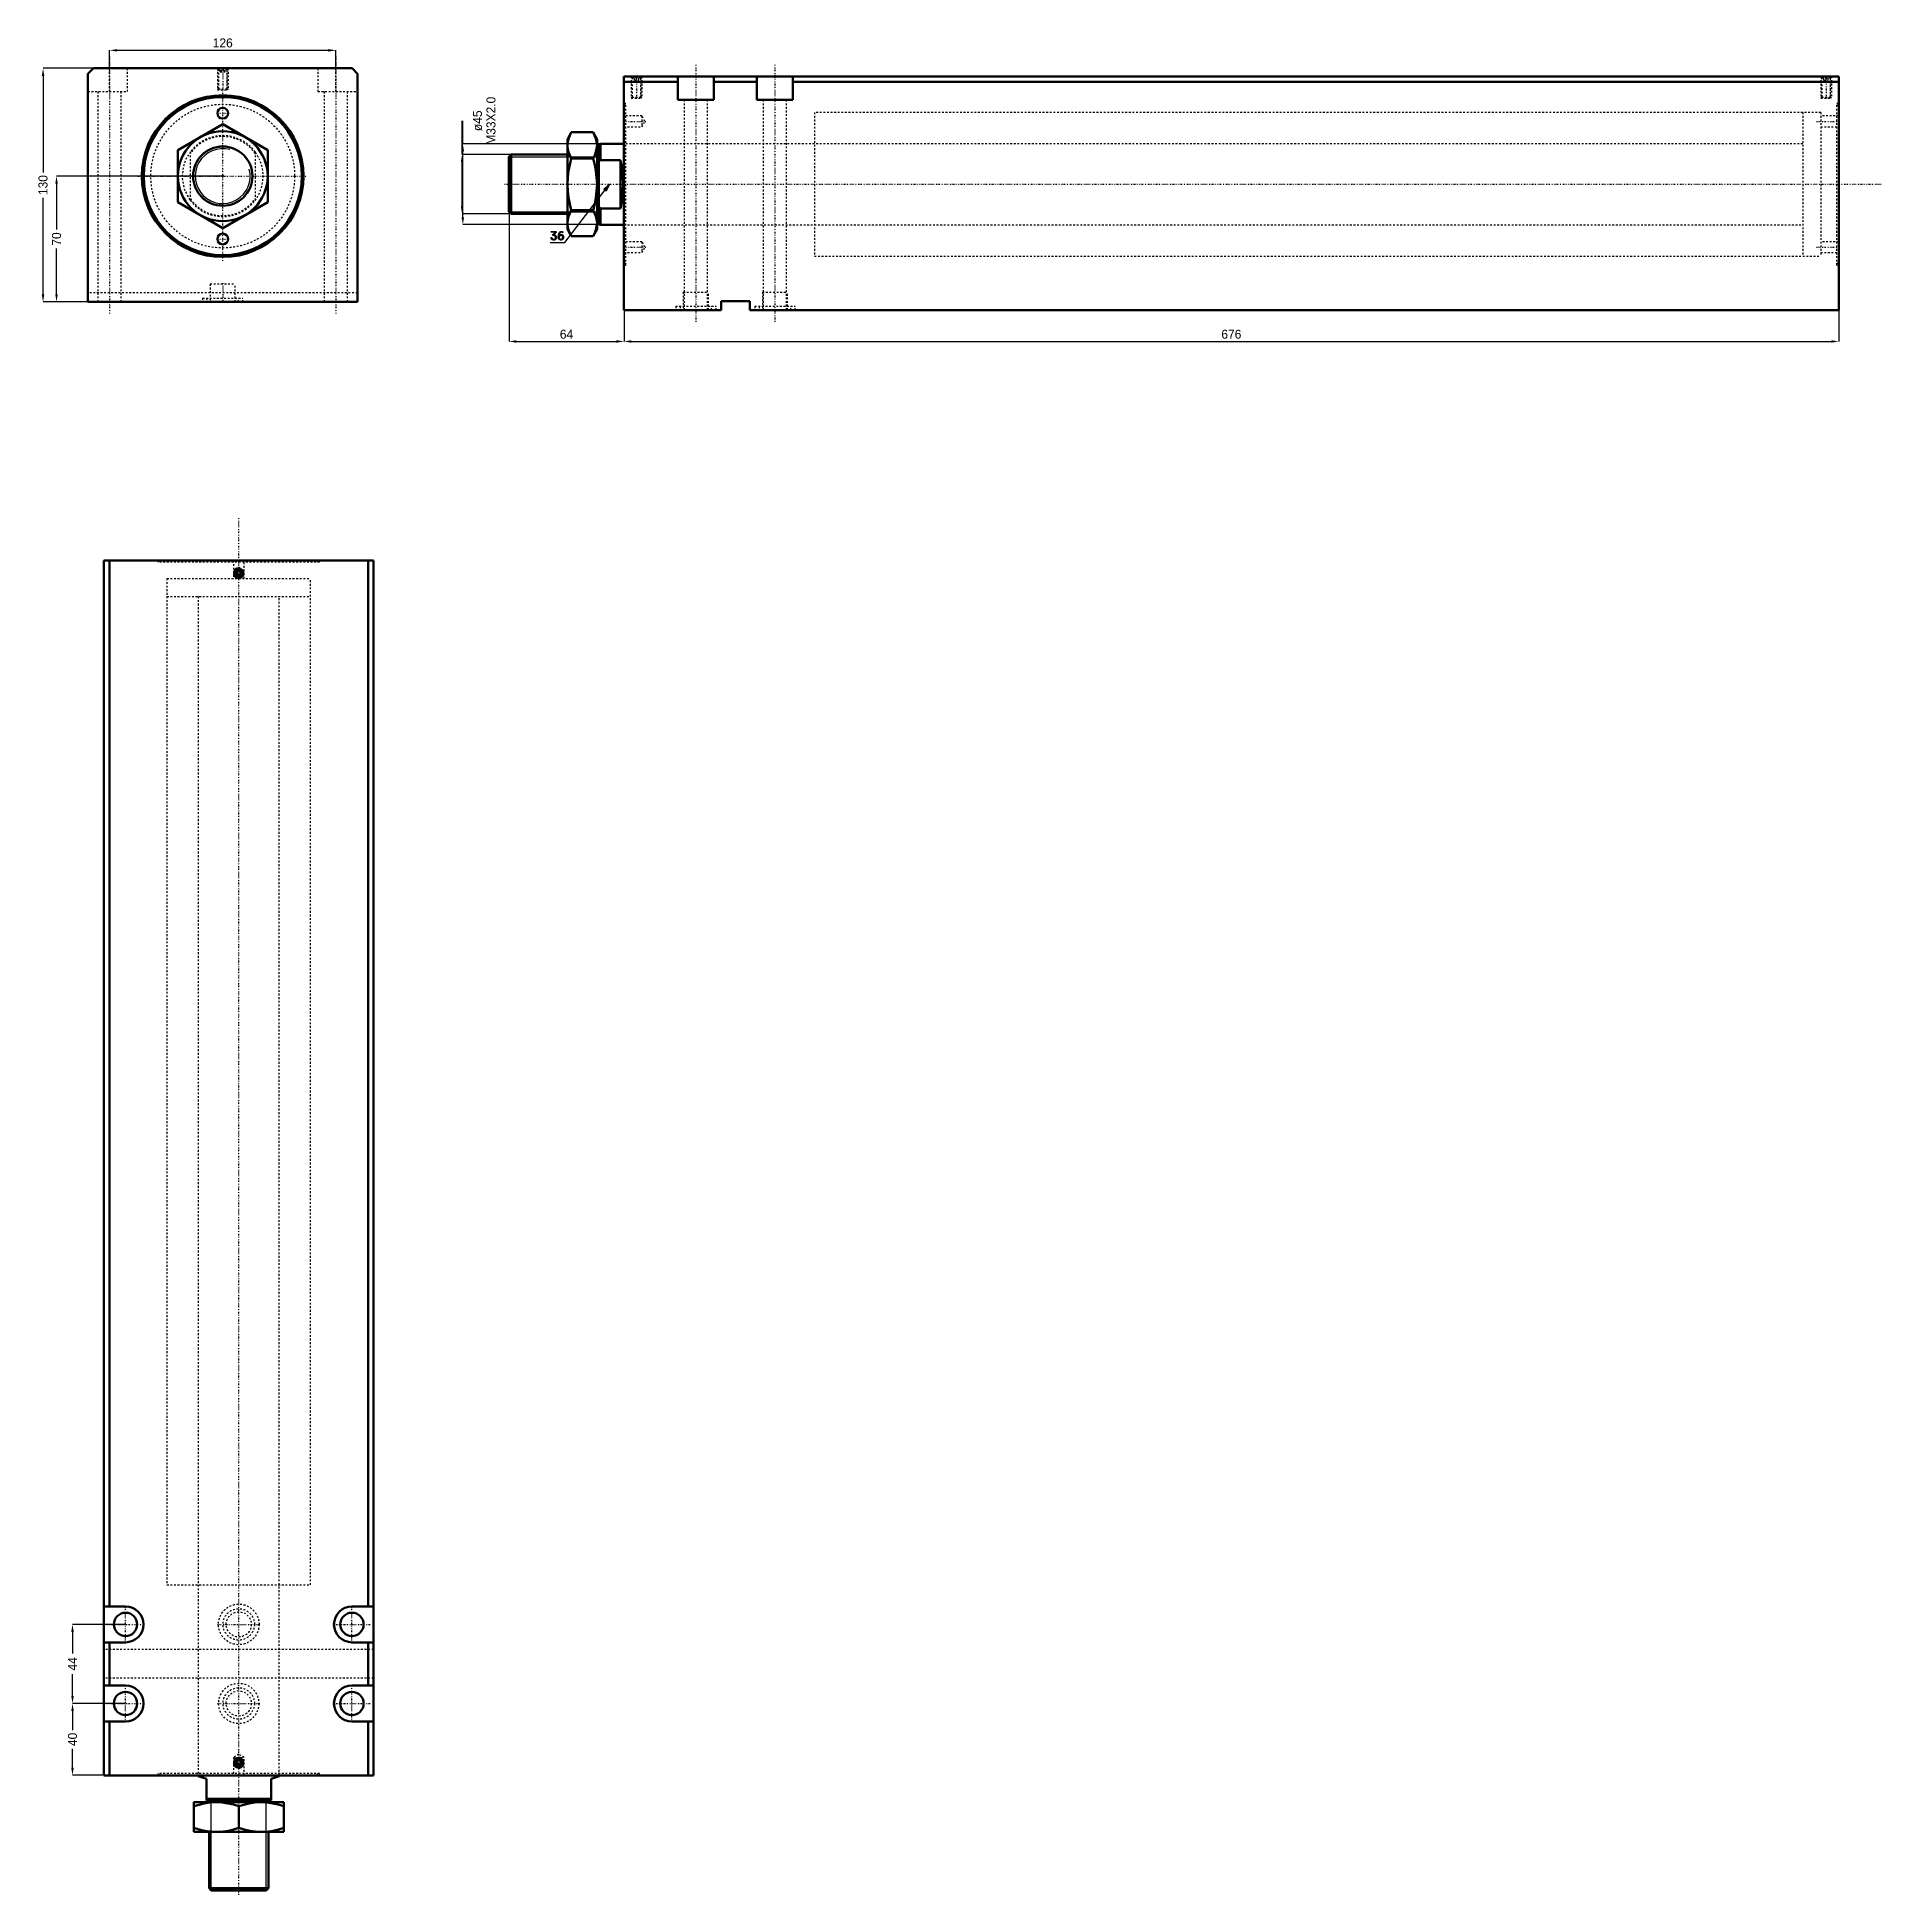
# Model space of a CAD drawing. Header units: millimetres. Extents: x -103 to 923, y -956 to 77.
import ezdxf

# ---------------------------------------------------------------- set-up
doc = ezdxf.new("R2010")
doc.units = ezdxf.units.MM
doc.linetypes.add('Center', pattern=[1.5, 0.45, -0.5, 0.05, -0.5])
doc.linetypes.add('Dashed', pattern=[2, 1, -1])
for name, color, linetype, lineweight in [('2d ConnectionPoints', 7, 'Continuous', 50), ('AM_0', 7, 'Continuous', 50), ('AM_5', 3, 'Continuous', 25), ('AM_7', 7, 'Center', 25), ('AM_9', 6, 'Dashed', 25)]:
    doc.layers.add(name, color=color, linetype=linetype, lineweight=lineweight)
doc.dimstyles.new('ISO-25', dxfattribs={"dimtxt": 2.5, "dimasz": 2.5, "dimexe": 1.25, "dimexo": 0.625, "dimtad": 1, "dimtxsty": 'Standard', "dimcen": 2.5, "dimadec": 0, "dimazin": 0, "dimtfac": 1, "dimtmove": 0, "dimatfit": 3, "dimfxl": 0, "dimarcsym": 0})

# ---------------------------------------------------------------- blocks, each defined once
blk = doc.blocks.new('1_JECX_MF_EXLA_80_550_0_rod__0_in_JECX_MF_160_EXLA_80_550_0__0')
at = {"layer": 'AM_0'}
for p, q in [((-25, 14.4), (0, 28.9)), ((0, 28.9), (25, 14.4)), ((-25, -14.4), (-25, 14.4)), ((25, 14.4), (25, -14.4)), ((0, -28.9), (-25, -14.4)), ((25, -14.4), (0, -28.9))]:
    blk.add_line(p, q, dxfattribs=at)
for radius in [25, 16.5]:
    blk.add_circle((0, 0), radius, dxfattribs=at)
at = {"layer": 'AM_5'}
blk.add_arc((0, 0), 15.3, 75, 15, dxfattribs=at)
at = {"layer": 'AM_9'}
for p, q in [((-18, -13.5), (-18, 13.5)), ((18, 13.5), (18, -13.5))]:
    blk.add_line(p, q, dxfattribs=at)
for points in [[(-18, 13.5), (-19.1, 11.9), (-20.1, 10.2), (-20.9, 8.4), (-21.5, 6.5), (-22, 4.6), (-22.3, 2.7), (-22.5, 0.7), (-22.5, -1.2), (-22.3, -3.2), (-21.9, -5.1), (-21.4, -7), (-20.7, -8.8), (-19.8, -10.6), (-18.8, -12.3), (-18, -13.5)], [(18, -13.5), (19.1, -11.9), (20.1, -10.2), (20.9, -8.4), (21.5, -6.5), (22, -4.6), (22.3, -2.7), (22.5, -0.7), (22.5, 1.2), (22.3, 3.2), (21.9, 5.1), (21.4, 7), (20.7, 8.8), (19.8, 10.6), (18.8, 12.3), (18, 13.5)]]:
    blk.add_lwpolyline(points, dxfattribs=at)
blk.add_circle((0, 0), 16.3, dxfattribs=at)
for radius, start, end in [(22.5, 36.8699, 143.1301), (22, 35.0968, 144.9032), (22, 215.0968, 324.9032), (22.5, 216.8699, 323.1301)]:
    blk.add_arc((0, 0), radius, start, end, dxfattribs=at)
blk = doc.blocks.new('2_JECX_MF_EXLA_80_550_0_body__0_in_JECX_MF_160_EXLA_80_550_0__0')
at = {"layer": 'AM_0'}
for p, q in [((-72, 60), (-75, 57)), ((-75, 57), (-75, -70)), ((72, 60), (-72, 60)), ((75, 57), (72, 60)), ((75, -70), (75, 57)), ((-75, -70), (75, -70))]:
    blk.add_line(p, q, dxfattribs=at)
for centre, radius in [((0, 0), 45), ((0, 0), 44), ((0, 35), 3), ((0, -35), 3)]:
    blk.add_circle(centre, radius, dxfattribs=at)
at = {"layer": 'AM_5', "linetype": 'Dashed'}
for p, q in [((-3, 60), (-3, 48)), ((3, 60), (3, 48))]:
    blk.add_line(p, q, dxfattribs=at)
at = {"layer": 'AM_7'}
for p, q in [((-63, 66.5), (-63, -76.5)), ((63, 66.5), (63, -76.5)), ((0, 60.6), (0, 47.4)), ((0, -47.2), (0, 47.2)), ((-3.2, 35), (3.1, 35)), ((-47.2, 0), (47.2, 0)), ((-3.2, -35), (3.1, -35)), ((0, -59.5), (0, -70.5))]:
    blk.add_line(p, q, dxfattribs=at)
at = {"layer": 'AM_9'}
for p, q in [((-63, 47), (-63, 60)), ((-53, 47), (-53, 60)), ((-3, 60), (-2.5, 59.5)), ((-2.5, 59.5), (-2.5, 48.5)), ((-2.5, 59.5), (2.5, 59.5)), ((-1.9, 60), (-2.4, 59.5)), ((-2.4, 59.5), (-2.4, 48)), ((-2.4, 59.5), (2.4, 59.5)), ((-1.4, 58), (-1.4, 60)), ((-1.4, 58), (1.4, 58)), ((-0.7, 58), (-0.7, 60)), ((0.7, 58), (0.7, 60)), ((1.4, 58), (1.4, 60)), ((2.4, 59.5), (1.9, 60)), ((2.4, 48), (2.4, 59.5)), ((2.5, 59.5), (3, 60)), ((2.5, 48.5), (2.5, 59.5)), ((53, 60), (53, 47)), ((63, 47), (63, 60)), ((-75, 47), (-53, 47)), ((-69.5, 47), (-69.5, -70)), ((-56.5, -70), (-56.5, 47)), ((-2.5, 48.5), (-3, 48)), ((-3, 48), (3, 48)), ((-2.5, 48.5), (2.5, 48.5)), ((3, 48), (2.5, 48.5)), ((53, 47), (75, 47)), ((56.5, 47), (56.5, -70)), ((69.5, -70), (69.5, 47)), ((-7, -60), (7, -60)), ((-7, -60), (-7, -70)), ((7, -70), (7, -60)), ((75, -65), (-75, -65)), ((-11.2, -67.9), (11.2, -67.9)), ((-11.2, -67.9), (-11.2, -70)), ((-8.8, -67.9), (-8.8, -70)), ((8.8, -70), (8.8, -67.9)), ((11.2, -70), (11.2, -67.9))]:
    blk.add_line(p, q, dxfattribs=at)
blk.add_circle((0, 0), 40, dxfattribs=at)
blk = doc.blocks.new('*D3')
at = {"layer": 'AM_5', "color": 0, "lineweight": -2}
for p, q in [((-63, 60), (-63, 70)), ((-58.8, 70), (58.8, 70)), ((63, 60), (63, 70))]:
    blk.add_line(p, q, dxfattribs=at)
at = {"layer": 'AM_5', "color": 0}
for points in [[(-58.8, 70.7), (-58.8, 69.3), (-63, 70)], [(58.8, 69.3), (58.8, 70.7), (63, 70)]]:
    blk.add_solid(points, dxfattribs=at)
at = {"layer": 'Defpoints', "color": 0}
for p in [(63, 70), (-63, 60), (63, 60)]:
    blk.add_point(p, dxfattribs=at)
at = {"layer": 'AM_5', "color": 0, "insert": (0, 74.1), "char_height": 5, "attachment_point": 5}
blk.add_mtext('126', dxfattribs=at)
blk = doc.blocks.new('*D4')
at = {"layer": 'AM_5', "color": 0, "lineweight": -2}
for p, q in [((-72, 60), (-100, 60)), ((-100, 55.8), (-100, 2)), ((-100, -65.8), (-100, -12)), ((-75, -70), (-100, -70))]:
    blk.add_line(p, q, dxfattribs=at)
at = {"layer": 'AM_5', "color": 0}
for points in [[(-99.3, 55.8), (-100.7, 55.8), (-100, 60)], [(-100.7, -65.8), (-99.3, -65.8), (-100, -70)]]:
    blk.add_solid(points, dxfattribs=at)
at = {"layer": 'Defpoints', "color": 0}
for p in [(-72, 60), (-100, -70), (-75, -70)]:
    blk.add_point(p, dxfattribs=at)
at = {"layer": 'AM_5', "color": 0, "insert": (-100, -5), "char_height": 5, "attachment_point": 5, "rotation": 90}
blk.add_mtext('130', dxfattribs=at)
blk = doc.blocks.new('*D5')
at = {"layer": 'AM_5', "color": 0, "lineweight": -2}
for p, q in [((0, 0), (-92.5, 0)), ((-92.5, -4.2), (-92.5, -29.7)), ((-92.5, -65.8), (-92.5, -40.3)), ((-75, -70), (-92.5, -70))]:
    blk.add_line(p, q, dxfattribs=at)
at = {"layer": 'AM_5', "color": 0}
for points in [[(-91.8, -4.2), (-93.2, -4.2), (-92.5, 0)], [(-93.2, -65.8), (-91.8, -65.8), (-92.5, -70)]]:
    blk.add_solid(points, dxfattribs=at)
at = {"layer": 'Defpoints', "color": 0}
for p in [(0, 0), (-92.5, -70), (-75, -70)]:
    blk.add_point(p, dxfattribs=at)
at = {"layer": 'AM_5', "color": 0, "insert": (-92.5, -35), "char_height": 5, "attachment_point": 5, "rotation": 90}
blk.add_mtext('70', dxfattribs=at)
blk = doc.blocks.new('1_JECX_MF_EXLA_80_550_0_rod__0_in_JECX_MF_160_EXLA_80_550_0__4')
at = {"layer": 'AM_0'}
for p, q in [((-22.5, 0), (-22.5, -0.5)), ((22.5, -0.5), (22.5, 0)), ((-18, -2), (-22.5, -0.5)), ((-18, -14), (-18, -2)), ((22.5, -0.5), (18, -2)), ((18, -2), (18, -14)), ((25, -15), (-25, -15)), ((-25, -31.5), (-25, -15)), ((-18, -13), (18, -13)), ((-18, -14), (18, -14)), ((-15.3, -14), (-16.3, -15)), ((0, -29.3), (0, -17.2)), ((16.3, -15), (15.3, -14)), ((25, -15), (25, -31.5)), ((25, -31.5), (-25, -31.5)), ((-16.5, -31.5), (-16.5, -62.8)), ((16.5, -62.8), (16.5, -31.5)), ((-16.5, -62.8), (16.5, -62.8)), ((-16.5, -62.8), (-15.3, -64)), ((-15.3, -64), (15.3, -64)), ((15.3, -64), (16.5, -62.8))]:
    blk.add_line(p, q, dxfattribs=at)
for points in [[(-12.5, -15), (-13.4, -15), (-16.3, -15.2), (-19.2, -15.7), (-22.1, -16.4), (-25, -17.2)], [(0, -17.2), (-3, -16.3), (-6.1, -15.6), (-9.3, -15.2), (-12.5, -15)], [(12.5, -15), (11.6, -15), (8.7, -15.2), (5.8, -15.7), (2.9, -16.4), (0, -17.2)], [(25, -17.2), (22, -16.3), (18.9, -15.6), (15.7, -15.2), (12.5, -15)], [(-25, -29.3), (-22, -30.2), (-18.9, -30.9), (-15.7, -31.3), (-12.5, -31.5)], [(-12.5, -31.5), (-11.6, -31.5), (-8.7, -31.3), (-5.8, -30.8), (-2.9, -30.1), (0, -29.3)], [(0, -29.3), (3, -30.2), (6.1, -30.9), (9.3, -31.3), (12.5, -31.5)], [(12.5, -31.5), (13.4, -31.5), (16.3, -31.3), (19.2, -30.8), (22.1, -30.1), (25, -29.3)]]:
    blk.add_lwpolyline(points, dxfattribs=at)
at = {"layer": 'AM_5'}
for p, q in [((-15.3, -64), (-15.3, -14)), ((15.3, -64), (15.3, -14))]:
    blk.add_line(p, q, dxfattribs=at)
at = {"layer": 'AM_7'}
blk.add_line((0, -66.5), (0, 700), dxfattribs=at)
at = {"layer": 'AM_9'}
for p, q in [((-40, 666), (40, 666)), ((-40, 666), (-40, 656)), ((40, 656), (40, 666)), ((-40, 656), (40, 656)), ((-22.5, 656), (-22.5, 0)), ((22.5, 0), (22.5, 656))]:
    blk.add_line(p, q, dxfattribs=at)
blk = doc.blocks.new('2_JECX_MF_EXLA_80_550_0_body__0_in_JECX_MF_160_EXLA_80_550_0__4')
at = {"layer": 'AM_0'}
for p, q in [((75, 676), (-75, 676)), ((-75, 676), (-75, 0)), ((-72, 676), (-72, 94)), ((72, 676), (72, 94)), ((75, 676), (75, 0)), ((-0.7, 670.2), (-1.4, 669)), ((-1.4, 669), (-0.7, 667.8)), ((0.7, 670.2), (-0.7, 670.2)), ((-0.7, 667.8), (0.7, 667.8)), ((1.4, 669), (0.7, 670.2)), ((0.7, 667.8), (1.4, 669)), ((-63, 94), (-75, 94)), ((75, 94), (63, 94)), ((-75, 74), (-63, 74)), ((-72, 74), (-72, 50)), ((63, 74), (75, 74)), ((72, 74), (72, 50)), ((-63, 50), (-75, 50)), ((75, 50), (63, 50)), ((-75, 30), (-63, 30)), ((-72, 30), (-72, 0)), ((63, 30), (75, 30)), ((72, 30), (72, 0)), ((75, 0), (-75, 0)), ((-0.7, 8.3), (-1.4, 7)), ((-1.4, 7), (-0.7, 5.8)), ((0.7, 8.3), (-0.7, 8.3)), ((-0.7, 5.8), (0.7, 5.8)), ((1.4, 7), (0.7, 8.3)), ((0.7, 5.8), (1.4, 7))]:
    blk.add_line(p, q, dxfattribs=at)
for centre, radius in [((0, 669), 2.46), ((0, 669), 2.4), ((0, 669), 1.9), ((-63, 84), 6.5), ((63, 84), 6.5), ((-63, 40), 6.5), ((63, 40), 6.5), ((0, 7), 2.46), ((0, 7), 2.4), ((0, 7), 1.9)]:
    blk.add_circle(centre, radius, dxfattribs=at)
for centre, start, end in [((-63, 84), 270, 90), ((63, 84), 90, 270), ((-63, 40), 270, 90), ((63, 40), 90, 270)]:
    blk.add_arc(centre, 10, start, end, dxfattribs=at)
at = {"layer": 'AM_5'}
for centre in [(0, 669), (0, 7)]:
    blk.add_arc(centre, 3, 75, 15, dxfattribs=at)
at = {"layer": 'AM_7'}
for p, q in [((-3.2, 669), (3.1, 669)), ((-63, 73.5), (-63, 94.5)), ((63, 73.5), (63, 94.5)), ((-73.5, 84), (-52.5, 84)), ((-11.8, 84), (11.8, 84)), ((52.5, 84), (73.5, 84)), ((-63, 29.5), (-63, 50.5)), ((63, 29.5), (63, 50.5)), ((-73.5, 40), (-52.5, 40)), ((-11.8, 40), (11.8, 40)), ((52.5, 40), (73.5, 40)), ((-3.2, 7), (3.1, 7))]:
    blk.add_line(p, q, dxfattribs=at)
at = {"layer": 'AM_9'}
for p, q in [((-45, 676), (-45, 675)), ((45, 675), (-45, 675)), ((-44, 676), (-44, 675)), ((-3, 676), (-3, 666)), ((3, 666), (3, 676)), ((44, 675), (44, 676)), ((45, 675), (45, 676)), ((-40, 666), (40, 666)), ((-40, 666), (-40, 106)), ((40, 106), (40, 666)), ((-40, 106), (40, 106)), ((-22.5, 106), (-22.5, 0)), ((22.5, 0), (22.5, 106)), ((75, 70), (-75, 70)), ((75, 54), (-75, 54)), ((0, 11.7), (-3, 10)), ((3, 10), (0, 11.7)), ((45, 1), (-45, 1)), ((-45, 1), (-45, 0)), ((-44, 1), (-44, 0)), ((-3, 10), (-3, 0)), ((-3, 10), (3, 10)), ((3, 0), (3, 10)), ((44, 0), (44, 1)), ((45, 0), (45, 1))]:
    blk.add_line(p, q, dxfattribs=at)
for centre, radius in [((0, 84), 11.3), ((0, 84), 8.75), ((0, 84), 7), ((0, 40), 11.2), ((0, 40), 8.75), ((0, 40), 7)]:
    blk.add_circle(centre, radius, dxfattribs=at)
blk = doc.blocks.new('*D11')
at = {"layer": 'AM_5', "color": 0, "lineweight": -2}
for p, q in [((-54.1, -805.9), (-83.6, -805.9)), ((-83.6, -810.1), (-83.6, -822.2)), ((-83.6, -845.7), (-83.6, -833.6)), ((-54.1, -849.9), (-83.6, -849.9))]:
    blk.add_line(p, q, dxfattribs=at)
at = {"layer": 'AM_5', "color": 0}
for points in [[(-84.3, -810.1), (-82.9, -810.1), (-83.6, -805.9)], [(-84.3, -845.7), (-82.9, -845.7), (-83.6, -849.9)]]:
    blk.add_solid(points, dxfattribs=at)
at = {"layer": 'Defpoints', "color": 0}
for p in [(-83.6, -805.9), (-54.1, -805.9), (-54.1, -849.9)]:
    blk.add_point(p, dxfattribs=at)
at = {"layer": 'AM_5', "color": 0, "insert": (-83.6, -827.9), "char_height": 5, "attachment_point": 5, "rotation": 90}
blk.add_mtext('44', dxfattribs=at)
blk = doc.blocks.new('*D12')
at = {"layer": 'AM_5', "color": 0, "lineweight": -2}
for p, q in [((-54.1, -849.9), (-83.6, -849.9)), ((-83.6, -854.1), (-83.6, -864.7)), ((-83.6, -885.7), (-83.6, -875.2)), ((-66.1, -889.9), (-83.6, -889.9))]:
    blk.add_line(p, q, dxfattribs=at)
at = {"layer": 'AM_5', "color": 0}
for points in [[(-84.3, -854.1), (-82.9, -854.1), (-83.6, -849.9)], [(-84.3, -885.7), (-82.9, -885.7), (-83.6, -889.9)]]:
    blk.add_solid(points, dxfattribs=at)
at = {"layer": 'Defpoints', "color": 0}
for p in [(-54.1, -849.9), (-83.6, -889.9), (-66.1, -889.9)]:
    blk.add_point(p, dxfattribs=at)
at = {"layer": 'AM_5', "color": 0, "insert": (-83.6, -869.9), "char_height": 5, "attachment_point": 5, "rotation": 90}
blk.add_mtext('40', dxfattribs=at)
blk = doc.blocks.new('1_JECX_MF_EXLA_80_550_0_rod__0_in_JECX_MF_160_EXLA_80_550_0__2')
at = {"layer": 'AM_0'}
for p, q in [((-29.3, 28.9), (-31.5, 25)), ((-31.5, 25), (-31.5, -25)), ((-29.3, 28.9), (-17.2, 28.9)), ((-15, 25), (-17.2, 28.9)), ((-15, 25), (-15, -25)), ((-13, 22.5), (-14, 22)), ((-14, 22), (-14, -22)), ((0, 22.5), (-13, 22.5)), ((-13, 22.5), (-13, 13.5)), ((-62.8, 16.5), (-64, 15.3)), ((-64, 15.3), (-64, -15.3)), ((-31.5, 16.5), (-62.8, 16.5)), ((-62.8, 16.5), (-62.8, -16.5)), ((-29.3, 14.4), (-17.2, 14.4)), ((-14, 15.3), (-15, 16.3)), ((-13, 13.5), (-14, 12.6)), ((-2, 13.5), (-13, 13.5)), ((-2, 13.5), (-2, -13.5)), ((-64, -15.3), (-62.8, -16.5)), ((-62.8, -16.5), (-31.5, -16.5)), ((-29.3, -14.4), (-17.2, -14.4)), ((-15, -16.3), (-14, -15.3)), ((-14, -12.6), (-13, -13.5)), ((-13, -13.5), (-2, -13.5)), ((-13, -13.5), (-13, -22.5)), ((-31.5, -25), (-29.3, -28.9)), ((-29.3, -28.9), (-17.2, -28.9)), ((-17.2, -28.9), (-15, -25)), ((-14, -22), (-13, -22.5)), ((-13, -22.5), (0, -22.5))]:
    blk.add_line(p, q, dxfattribs=at)
for points in [[(-29.3, 28.9), (-30.2, 27.1), (-30.9, 25.3), (-31.3, 23.5), (-31.5, 21.7)], [(-31.5, 21.7), (-31.5, 21.1), (-31.3, 19.5), (-30.8, 17.8), (-30.1, 16.1), (-29.3, 14.4)], [(-15, 21.7), (-15, 22.2), (-15.2, 23.8), (-15.7, 25.5), (-16.4, 27.2), (-17.2, 28.9)], [(-17.2, 14.4), (-16.3, 16.2), (-15.6, 18), (-15.2, 19.8), (-15, 21.7)], [(-29.3, 14.4), (-30.2, 10.9), (-30.9, 7.4), (-31.3, 3.7), (-31.5, 0)], [(-15, 0), (-15, 0.2), (-15.2, 3.8), (-15.6, 7.3), (-16.3, 10.9), (-17.2, 14.4)], [(-2, -13.5), (-1.6, -11.9), (-1.3, -10.2), (-1.1, -8.4), (-0.9, -6.5), (-0.7, -4.6), (-0.6, -2.7), (-0.5, -0.7), (-0.5, 1.2), (-0.6, 3.2), (-0.7, 5.1), (-0.9, 7), (-1.1, 8.8), (-1.4, 10.6), (-1.7, 12.3), (-2, 13.5)], [(-31.5, 0), (-31.5, -0.2), (-31.3, -3.8), (-30.9, -7.3), (-30.2, -10.9), (-29.3, -14.4)], [(-17.2, -14.4), (-16.3, -10.9), (-15.6, -7.4), (-15.2, -3.7), (-15, 0)], [(-29.3, -14.4), (-30.2, -16.2), (-30.9, -18), (-31.3, -19.8), (-31.5, -21.7)], [(-15, -21.7), (-15, -21.1), (-15.2, -19.5), (-15.7, -17.8), (-16.4, -16.1), (-17.2, -14.4)], [(-31.5, -21.7), (-31.5, -22.2), (-31.3, -23.8), (-30.8, -25.5), (-30.1, -27.2), (-29.3, -28.9)], [(-17.2, -28.9), (-16.3, -27.1), (-15.6, -25.3), (-15.2, -23.5), (-15, -21.7)]]:
    blk.add_lwpolyline(points, dxfattribs=at)
at = {"layer": 'AM_5'}
for p, q in [((-64, 15.3), (-14, 15.3)), ((-64, -15.3), (-14, -15.3))]:
    blk.add_line(p, q, dxfattribs=at)
at = {"layer": 'AM_7'}
blk.add_line((-66.5, 0), (700, 0), dxfattribs=at)
at = {"layer": 'AM_9'}
for p, q in [((666, 40), (656, 40)), ((656, 40), (656, -40)), ((666, 40), (666, -40)), ((656, 22.5), (0, 22.5)), ((0, -22.5), (656, -22.5)), ((656, -40), (666, -40))]:
    blk.add_line(p, q, dxfattribs=at)
blk = doc.blocks.new('2_JECX_MF_EXLA_80_550_0_body__0_in_JECX_MF_160_EXLA_80_550_0__2')
at = {"layer": 'AM_0'}
for p, q in [((0, -70), (0, 60)), ((676, 60), (0, 60)), ((30, 57), (0, 57)), ((30, 47), (30, 60)), ((50, 47), (50, 60)), ((74, 57), (50, 57)), ((74, 47), (74, 60)), ((94, 47), (94, 60)), ((676, 57), (94, 57)), ((676, -70), (676, 60)), ((30, 47), (50, 47)), ((74, 47), (94, 47)), ((54, -70), (0, -70)), ((54, -65), (54, -70)), ((70, -65), (54, -65)), ((70, -70), (70, -65)), ((676, -70), (70, -70))]:
    blk.add_line(p, q, dxfattribs=at)
at = {"layer": 'AM_5', "linetype": 'Dashed'}
for p, q in [((4, 60), (4, 48)), ((10, 60), (10, 48)), ((666, 60), (666, 48)), ((672, 60), (672, 48))]:
    blk.add_line(p, q, dxfattribs=at)
at = {"layer": 'AM_7'}
for p, q in [((40, 66.5), (40, -76.5)), ((84, 66.5), (84, -76.5)), ((7, 60.6), (7, 47.4)), ((669, 60.6), (669, 47.4)), ((-0.6, 35), (12.3, 35)), ((663.7, 35), (676.6, 35)), ((-0.6, -35), (12.3, -35)), ((663.7, -35), (676.6, -35))]:
    blk.add_line(p, q, dxfattribs=at)
at = {"layer": 'AM_9'}
for p, q in [((4, 60), (4.5, 59.5)), ((4.5, 59.5), (4.5, 48.5)), ((4.5, 59.5), (9.5, 59.5)), ((5.1, 60), (4.6, 59.5)), ((4.6, 59.5), (9.4, 59.5)), ((4.6, 59.5), (4.6, 48)), ((5.8, 58), (5.8, 60)), ((5.8, 58), (8.2, 58)), ((7, 58), (7, 60)), ((8.2, 58), (8.2, 60)), ((9.4, 59.5), (8.9, 60)), ((9.4, 48), (9.4, 59.5)), ((9.5, 59.5), (10, 60)), ((9.5, 48.5), (9.5, 59.5)), ((666, 60), (666.5, 59.5)), ((666.5, 59.5), (666.5, 48.5)), ((666.5, 59.5), (671.5, 59.5)), ((667.1, 60), (666.6, 59.5)), ((666.6, 59.5), (666.6, 48)), ((666.6, 59.5), (671.4, 59.5)), ((667.8, 58), (667.8, 60)), ((667.8, 58), (670.2, 58)), ((669, 58), (669, 60)), ((670.2, 58), (670.2, 60)), ((671.4, 59.5), (670.9, 60)), ((671.4, 48), (671.4, 59.5)), ((671.5, 59.5), (672, 60)), ((671.5, 48.5), (671.5, 59.5)), ((1, 45), (0, 45)), ((1, 44), (0, 44)), ((1, -45), (1, 45)), ((4.5, 48.5), (4, 48)), ((4, 48), (10, 48)), ((4.5, 48.5), (9.5, 48.5)), ((10, 48), (9.5, 48.5)), ((33.5, 47), (33.5, -70)), ((46.5, -70), (46.5, 47)), ((77.5, 47), (77.5, -70)), ((90.5, -70), (90.5, 47)), ((666.5, 48.5), (666, 48)), ((666, 48), (672, 48)), ((666.5, 48.5), (671.5, 48.5)), ((672, 48), (671.5, 48.5)), ((675, -45), (675, 45)), ((676, 45), (675, 45)), ((676, 44), (675, 44)), ((10, 38), (0, 38)), ((0, 32), (10, 32)), ((11.7, 35), (10, 38)), ((10, 38), (10, 32)), ((10, 32), (11.7, 35)), ((666, 40), (106, 40)), ((106, 40), (106, -40)), ((666, 40), (666, -40)), ((676, 38), (666, 38)), ((666, 32), (676, 32)), ((106, 22.5), (0, 22.5)), ((0, -22.5), (106, -22.5)), ((10, -32), (0, -32)), ((0, -38), (10, -38)), ((11.7, -35), (10, -32)), ((10, -32), (10, -38)), ((10, -38), (11.7, -35)), ((106, -40), (666, -40)), ((676, -32), (666, -32)), ((666, -38), (676, -38)), ((0, -44), (1, -44)), ((0, -45), (1, -45)), ((675, -44), (676, -44)), ((675, -45), (676, -45)), ((33, -60), (47, -60)), ((33, -60), (33, -70)), ((47, -70), (47, -60)), ((77, -60), (91, -60)), ((77, -60), (77, -70)), ((91, -70), (91, -60)), ((28.8, -67.9), (51.3, -67.9)), ((28.8, -67.9), (28.8, -70)), ((31.2, -67.9), (31.2, -70)), ((48.8, -70), (48.8, -67.9)), ((51.3, -70), (51.3, -67.9)), ((72.8, -67.9), (95.2, -67.9)), ((72.8, -67.9), (72.8, -70)), ((75.2, -67.9), (75.2, -70)), ((92.8, -70), (92.8, -67.9)), ((95.2, -70), (95.2, -67.9))]:
    blk.add_line(p, q, dxfattribs=at)
blk = doc.blocks.new('*D20')
at = {"layer": 'AM_5', "color": 0, "lineweight": -2}
for p, q in [((223.3, -74.5), (223.3, -92)), ((899.3, -74.5), (899.3, -92)), ((227.4, -92), (895.1, -92))]:
    blk.add_line(p, q, dxfattribs=at)
at = {"layer": 'AM_5', "color": 0}
for points in [[(227.4, -91.3), (227.4, -92.7), (223.3, -92)], [(895.1, -91.3), (895.1, -92.7), (899.3, -92)]]:
    blk.add_solid(points, dxfattribs=at)
at = {"layer": 'Defpoints', "color": 0}
for p in [(223.3, -74.5), (899.3, -74.5), (899.3, -92)]:
    blk.add_point(p, dxfattribs=at)
at = {"layer": 'AM_5', "color": 0, "insert": (561.3, -88), "char_height": 5, "attachment_point": 5}
blk.add_mtext('676', dxfattribs=at)
blk = doc.blocks.new('*D21')
at = {"layer": 'AM_5', "color": 0, "lineweight": -2}
for p, q in [((159.3, -4.5), (159.3, -92)), ((223.3, -74.5), (223.3, -92)), ((163.4, -92), (219.1, -92))]:
    blk.add_line(p, q, dxfattribs=at)
at = {"layer": 'AM_5', "color": 0}
for points in [[(163.4, -91.3), (163.4, -92.7), (159.3, -92)], [(219.1, -91.3), (219.1, -92.7), (223.3, -92)]]:
    blk.add_solid(points, dxfattribs=at)
at = {"layer": 'Defpoints', "color": 0}
for p in [(159.3, -4.5), (223.3, -74.5), (223.3, -92)]:
    blk.add_point(p, dxfattribs=at)
at = {"layer": 'AM_5', "color": 0, "insert": (191.3, -88), "char_height": 5, "attachment_point": 5}
blk.add_mtext('64', dxfattribs=at)
blk = doc.blocks.new('*D22')
at = {"layer": 'AM_5', "color": 0, "lineweight": -2}
for p, q in [((133.6, 18), (133.6, 30.8)), ((210.3, 18), (133.6, 18)), ((133.6, -22.9), (133.6, 13.8)), ((210.3, -27), (133.6, -27))]:
    blk.add_line(p, q, dxfattribs=at)
at = {"layer": 'AM_5', "color": 0}
for points in [[(132.9, 13.8), (134.3, 13.8), (133.6, 18)], [(132.9, -22.9), (134.3, -22.9), (133.6, -27)]]:
    blk.add_solid(points, dxfattribs=at)
at = {"layer": 'Defpoints', "color": 0}
for p in [(133.6, 18), (210.3, 18), (210.3, -27)]:
    blk.add_point(p, dxfattribs=at)
at = {"layer": 'AM_5', "color": 0, "insert": (141.8, 30.8), "char_height": 5, "attachment_point": 5, "rotation": 90}
blk.add_mtext('ø45', dxfattribs=at)
blk = doc.blocks.new('*D23')
at = {"layer": 'AM_5', "color": 0, "lineweight": -2}
for p, q in [((133.2, 12), (133.2, 30.8)), ((160.5, 12), (133.2, 12)), ((133.2, -16.9), (133.2, 7.8)), ((160.3, -21), (133.2, -21))]:
    blk.add_line(p, q, dxfattribs=at)
at = {"layer": 'AM_5', "color": 0}
for points in [[(132.5, 7.8), (133.9, 7.8), (133.2, 12)], [(132.5, -16.9), (133.9, -16.9), (133.2, -21)]]:
    blk.add_solid(points, dxfattribs=at)
at = {"layer": 'Defpoints', "color": 0}
for p in [(133.2, 12), (160.5, 12), (160.3, -21)]:
    blk.add_point(p, dxfattribs=at)
at = {"layer": 'AM_5', "color": 0, "insert": (149.3, 30.8), "char_height": 5, "attachment_point": 5, "rotation": 90}
blk.add_mtext('M33X2.0', dxfattribs=at)

msp = doc.modelspace()

# ---------------------------------------------------------------- linework, layer by layer
at = {"layer": '2d ConnectionPoints'}
for p in [(0, 0), (223.281, -4.527), (8.911, -889.91)]:
    msp.add_point(p, dxfattribs=at)
at = {"layer": 'AM_5'}
for p, q in [((190.281, -37.027), (215.281, -4.527)), ((182.281, -37.027), (190.281, -37.027))]:
    msp.add_line(p, q, dxfattribs=at)
for points in [[(215.281, -4.527), (213.401, -8.338), (212.08, -7.322), (215.281, -4.527)], [(183.214, -34.221), (183.214, -34.221), (183.219, -34.331), (183.248, -34.486), (183.248, -34.486), (183.302, -34.627), (183.352, -34.715), (183.352, -34.715), (183.411, -34.795), (183.513, -34.902), (183.513, -34.902), (183.632, -34.99), (183.721, -35.04), (183.721, -35.04), (183.814, -35.081), (183.96, -35.125), (183.96, -35.125), (184.111, -35.149), (184.215, -35.153), (184.215, -35.153), (184.325, -35.149), (184.485, -35.125), (184.485, -35.125), (184.639, -35.08), (184.738, -35.038), (184.738, -35.038), (184.832, -34.988), (184.957, -34.898), (184.957, -34.898), (185.066, -34.791), (185.128, -34.71), (185.128, -34.71), (185.181, -34.622), (185.238, -34.481), (185.238, -34.481), (185.268, -34.329), (185.274, -34.221), (185.274, -34.221), (185.266, -34.067), (185.223, -33.855), (185.223, -33.855), (185.143, -33.664), (185.069, -33.55), (185.069, -33.55), (184.981, -33.445), (184.827, -33.309), (184.827, -33.309), (184.645, -33.198), (184.509, -33.137), (184.509, -33.137), (184.363, -33.087), (184.129, -33.033), (184.129, -33.033), (183.878, -33.004), (183.701, -32.999), (183.701, -32.544), (185.021, -31.25), (182.817, -31.25), (182.817, -30.815), (185.638, -30.815), (185.638, -31.27), (184.289, -32.602), (184.289, -32.602), (184.584, -32.67), (184.959, -32.817), (184.959, -32.817), (185.254, -33.018), (185.406, -33.182), (185.406, -33.182), (185.527, -33.365), (185.658, -33.662), (185.658, -33.662), (185.729, -33.988), (185.742, -34.221), (185.742, -34.221), (185.733, -34.389), (185.685, -34.623), (185.685, -34.623), (185.597, -34.836), (185.515, -34.967), (185.515, -34.967), (185.418, -35.086), (185.254, -35.242), (185.254, -35.242), (185.066, -35.37), (184.928, -35.439), (184.928, -35.439), (184.783, -35.497), (184.56, -35.559), (184.56, -35.559), (184.332, -35.592), (184.176, -35.599), (184.176, -35.599), (184.024, -35.592), (183.805, -35.559), (183.805, -35.559), (183.594, -35.498), (183.459, -35.441), (183.459, -35.441), (183.331, -35.372), (183.158, -35.245), (183.158, -35.245), (183.009, -35.09), (182.923, -34.971), (182.923, -34.971), (182.85, -34.842), (182.77, -34.628), (182.77, -34.628), (182.728, -34.391), (182.72, -34.221), (183.214, -34.221)], [(188.247, -35.566), (188.247, -35.566), (188.027, -35.556), (187.734, -35.502), (187.734, -35.502), (187.486, -35.403), (187.345, -35.311), (187.345, -35.311), (187.223, -35.202), (187.069, -35.01), (187.069, -35.01), (186.951, -34.784), (186.892, -34.616), (186.892, -34.616), (186.846, -34.432), (186.797, -34.129), (186.797, -34.129), (186.77, -33.793), (186.765, -33.551), (186.765, -33.551), (186.781, -33.054), (186.863, -32.391), (186.863, -32.391), (187.016, -31.829), (187.157, -31.51), (187.157, -31.51), (187.331, -31.243), (187.661, -30.954), (187.661, -30.954), (188.071, -30.799), (188.39, -30.769), (188.39, -30.769), (188.543, -30.774), (188.753, -30.798), (188.753, -30.798), (188.939, -30.842), (189.05, -30.883), (189.05, -30.883), (189.153, -30.931), (189.296, -31.015), (189.296, -31.015), (189.427, -31.113), (189.508, -31.185), (189.151, -31.478), (189.151, -31.478), (189.104, -31.424), (189.022, -31.352), (189.022, -31.352), (188.924, -31.29), (188.85, -31.255), (188.85, -31.255), (188.77, -31.225), (188.638, -31.193), (188.638, -31.193), (188.494, -31.176), (188.39, -31.172), (188.39, -31.172), (188.226, -31.185), (188.008, -31.252), (188.008, -31.252), (187.823, -31.376), (187.719, -31.491), (187.719, -31.491), (187.628, -31.622), (187.515, -31.836), (187.515, -31.836), (187.428, -32.068), (187.386, -32.233), (187.386, -32.233), (187.352, -32.406), (187.309, -32.679), (187.309, -32.679), (187.276, -32.967), (187.259, -33.168), (187.259, -33.168), (187.332, -33.028), (187.455, -32.845), (187.455, -32.845), (187.594, -32.693), (187.696, -32.61), (187.696, -32.61), (187.806, -32.542), (187.983, -32.468), (187.983, -32.468), (188.175, -32.428), (188.312, -32.42), (188.312, -32.42), (188.473, -32.429), (188.701, -32.477), (188.701, -32.477), (188.91, -32.565), (189.04, -32.646), (189.04, -32.646), (189.16, -32.742), (189.319, -32.909), (189.319, -32.909), (189.452, -33.102), (189.526, -33.246), (189.526, -33.246), (189.587, -33.397), (189.654, -33.632), (189.654, -33.632), (189.69, -33.877), (189.697, -34.045), (189.697, -34.045), (189.689, -34.22), (189.65, -34.468), (189.65, -34.468), (189.577, -34.697), (189.51, -34.84), (189.51, -34.84), (189.429, -34.972), (189.287, -35.147), (189.287, -35.147), (189.118, -35.294), (188.991, -35.376), (188.991, -35.376), (188.856, -35.445), (188.64, -35.519), (188.64, -35.519), (188.409, -35.559), (188.247, -35.566)], [(188.254, -35.157), (188.254, -35.157), (188.371, -35.151), (188.533, -35.121), (188.533, -35.121), (188.678, -35.065), (188.766, -35.014), (188.766, -35.014), (188.845, -34.952), (188.95, -34.843), (188.95, -34.843), (189.035, -34.713), (189.082, -34.616), (189.082, -34.616), (189.121, -34.51), (189.163, -34.341), (189.163, -34.341), (189.185, -34.156), (189.19, -34.026), (189.19, -34.026), (189.186, -33.903), (189.164, -33.729), (189.164, -33.729), (189.125, -33.566), (189.089, -33.463), (189.089, -33.463), (189.045, -33.367), (188.963, -33.239), (188.963, -33.239), (188.863, -33.13), (188.787, -33.067), (188.787, -33.067), (188.702, -33.014), (188.562, -32.957), (188.562, -32.957), (188.406, -32.927), (188.293, -32.921), (188.293, -32.921), (188.175, -32.927), (188.01, -32.96), (188.01, -32.96), (187.86, -33.021), (187.768, -33.077), (187.768, -33.077), (187.683, -33.144), (187.571, -33.261), (187.571, -33.261), (187.477, -33.398), (187.425, -33.501), (187.425, -33.501), (187.382, -33.611), (187.335, -33.786), (187.335, -33.786), (187.309, -33.972), (187.305, -34.104), (187.305, -34.104), (187.309, -34.223), (187.332, -34.393), (187.332, -34.393), (187.375, -34.55), (187.415, -34.648), (187.415, -34.648), (187.463, -34.739), (187.551, -34.861), (187.551, -34.861), (187.658, -34.964), (187.739, -35.022), (187.739, -35.022), (187.827, -35.07), (187.974, -35.123), (187.974, -35.123), (188.136, -35.151), (188.254, -35.157)]]:
    msp.add_lwpolyline(points, dxfattribs=at)

# ---------------------------------------------------------------- block references
for name, p in [('2_JECX_MF_EXLA_80_550_0_body__0_in_JECX_MF_160_EXLA_80_550_0__0', (0, 0)), ('2_JECX_MF_EXLA_80_550_0_body__0_in_JECX_MF_160_EXLA_80_550_0__2', (223.281, -4.527)), ('1_JECX_MF_EXLA_80_550_0_rod__0_in_JECX_MF_160_EXLA_80_550_0__2', (223.281, -4.527)), ('1_JECX_MF_EXLA_80_550_0_rod__0_in_JECX_MF_160_EXLA_80_550_0__0', (0, 0)), ('1_JECX_MF_EXLA_80_550_0_rod__0_in_JECX_MF_160_EXLA_80_550_0__4', (8.911, -889.91)), ('2_JECX_MF_EXLA_80_550_0_body__0_in_JECX_MF_160_EXLA_80_550_0__4', (8.911, -889.91))]:
    msp.add_blockref(name, p)

# ---------------------------------------------------------------- dimensions: what is measured, and where the dimension line sits
for base, p1, p2, text, picture, middle in [((63, 70), (-63, 60), (63, 60), '126', '*D3', (0, 70)), ((223.281, -92.027), (159.281, -4.527), (223.281, -74.527), '64', '*D21', (191.281, -92.027)), ((899.281, -92.027), (223.281, -74.527), (899.281, -74.527), '676', '*D20', (561.281, -92.027))]:
    dim = msp.add_linear_dim(base=base, p1=p1, p2=p2, text=text, dimstyle='ISO-25', override={"dimtxt": 5, "dimasz": 4.166667, "dimexe": 0, "dimexo": 0, "dimgap": 1.5}, dxfattribs=at)
    dim.commit()
    dim.dimension.update_dxf_attribs({"geometry": picture, "text_midpoint": middle, "dimtype": 160})
for base, p1, p2, text, picture, middle in [((-100, -70), (-72, 60), (-75, -70), '130', '*D4', (-100, -5)), ((133.198, 11.973), (160.281, -21.027), (160.508, 11.973), 'M33X2.0', '*D23', (149.281, 30.806)), ((133.614, 17.973), (210.281, -27.027), (210.281, 17.973), 'ø45', '*D22', (141.781, 30.806)), ((-92.5, -70), (0, 0), (-75, -70), '70', '*D5', (-92.5, -35)), ((-83.589, -805.91), (-54.089, -849.91), (-54.089, -805.91), '44', '*D11', (-83.589, -827.91)), ((-83.589, -889.91), (-54.089, -849.91), (-66.089, -889.91), '40', '*D12', (-83.589, -869.91))]:
    dim = msp.add_linear_dim(base=base, p1=p1, p2=p2, angle=90, text=text, dimstyle='ISO-25', override={"dimtxt": 5, "dimasz": 4.166667, "dimexe": 0, "dimexo": 0, "dimgap": 1.5}, dxfattribs=at)
    dim.commit()
    dim.dimension.update_dxf_attribs({"geometry": picture, "text_midpoint": middle, "dimtype": 160, "text_rotation": 90})

doc.saveas('drawing.dxf')
